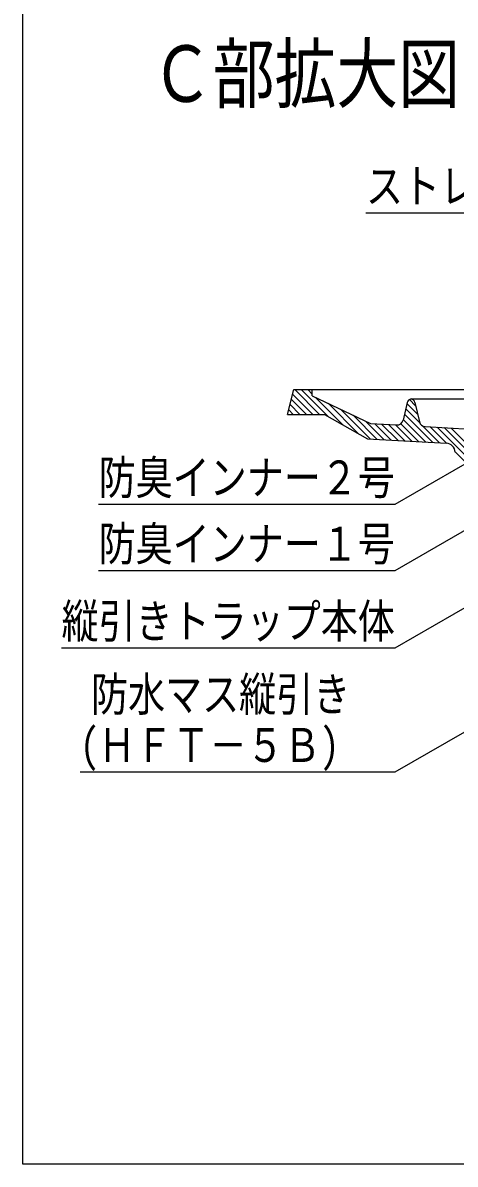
# Model space of a CAD drawing. Units: millimetres, scale not verified. Extents: x -1365 to 1365, y -930 to 870.
# Drawn here: x -1365 to -1085, y -930 to -191 of the extents above; entities that cross this region are included whole.
import ezdxf
from ezdxf.enums import TextEntityAlignment as Align

# ---------------------------------------------------------------- set-up
doc = ezdxf.new("R2010")
doc.units = ezdxf.units.MM
doc.header["$LTSCALE"] = 10
for name, color, linetype in [('0-7_枠細線', 5, 'Continuous'), ('0-8_枠中線', 5, 'Continuous'), ('0-E_極細4', 6, 'Continuous'), ('1-1_寸法4', 7, 'Continuous')]:
    doc.layers.add(name, color=color, linetype=linetype)
doc.styles.add('ＭＳ ゴシック', font='')
doc.styles.get('ＭＳ ゴシック').set_extended_font_data('MS Gothic')

msp = doc.modelspace()

# ---------------------------------------------------------------- linework, layer by layer
at = {"layer": '0-8_枠中線'}
msp.add_lwpolyline([(-1365, -930), (-1365, 870), (1365, 870), (1365, -930)], close=True, dxfattribs=at)
at = {"layer": '0-E_極細4'}
for p, q in [((-1172.79, -444.26), (-1188.79, -428.26)), ((-1167.27, -445.53), (-1184.54, -428.26)), ((-1177.46, -431.11), (-1180.3, -428.26)), ((-1177.46, -428.26), (-1067.46, -428.26)), ((-1177.46, -432.24), (-1177.46, -428.26)), ((-1181.27, -444.26), (-1191.03, -434.51)), ((-1177.03, -444.26), (-1190.18, -431.11)), ((-1157.39, -451.17), (-1175.3, -433.27)), ((-1110.49, -438.67), (-1114.5, -434.67)), ((-1113.46, -434.26), (-1067.46, -434.26)), ((-1189.76, -444.26), (-1192.72, -441.3)), ((-1185.52, -444.26), (-1191.87, -437.9)), ((-1147.52, -456.8), (-1167.21, -437.11)), ((-1139.86, -460.22), (-1159.13, -440.95)), ((-1115.96, -436.61), (-1118.65, -448.08)), ((-1107.8, -449.85), (-1116.93, -440.73)), ((-1109.2, -444.21), (-1116.12, -437.29)), ((-1110.97, -436.61), (-1108.05, -449.11)), ((-1193.46, -444.26), (-1169.5, -444.26)), ((-1135.36, -460.47), (-1151.04, -444.79)), ((-1130.87, -460.73), (-1142.96, -448.64)), ((-1126.37, -460.98), (-1136.98, -450.37)), ((-1121.88, -461.23), (-1132.49, -450.62)), ((-1117.38, -461.48), (-1127.99, -450.87)), ((-1108.39, -461.99), (-1120.07, -450.31)), ((-1103.9, -462.24), (-1118.54, -447.6)), ((-1099.4, -462.49), (-1117.73, -444.16)), ((-1112.89, -461.73), (-1123.5, -451.12)), ((-1094.91, -462.74), (-1105.8, -451.85)), ((-1104.38, -452.2), (-1075.34, -453.82)), ((-1090.41, -462.99), (-1101.03, -452.38)), ((-1058.09, -491.08), (-1096.53, -452.64)), ((-1058.24, -486.69), (-1092.04, -452.89)), ((-1058.38, -482.3), (-1087.54, -453.14)), ((-1073.81, -479.6), (-1084.86, -468.55))]:
    msp.add_line(p, q, dxfattribs=at)
for points in [[(-1193.46, -444.26), (-1189.47, -428.26), (-1177.46, -428.26)], [(-1177.46, -432.24), (-1139.62, -450.22), (-1122.77, -451.16)], [(-1169.5, -444.26), (-1141.71, -460.12), (-1090.51, -462.99)]]:
    msp.add_lwpolyline(points, dxfattribs=at)
for centre, radius, start, end in [((-1113.04, -437.29), 3, 98.20899, 166.79893), ((-1113.9, -437.29), 3, 13.15034, 81.79101), ((-1122.55, -447.17), 4, 266.7921, 346.79893), ((-1104.16, -448.2), 4, 193.15034, 266.79209), ((-1090.85, -468.98), 6, 1.92122, 86.79209)]:
    msp.add_arc(centre, radius, start, end, dxfattribs=at)
at = {"layer": '1-1_寸法4'}
for points in [[(-978.29, -351.77), (-998.67, -313.93), (-1142.67, -313.93)], [(-996.5, -429.19), (-1123.9, -502.75), (-1315.9, -502.75)], [(-972.79, -458.45), (-1123.9, -545.69), (-1315.9, -545.69)], [(-1021.91, -536.93), (-1123.9, -595.81), (-1339.9, -595.81)], [(-1045.43, -631.01), (-1123.9, -676.05), (-1327.9, -676.05)]]:
    msp.add_lwpolyline(points, dxfattribs=at)

# ---------------------------------------------------------------- texts
at = {"layer": '0-7_枠細線', "style": 'ＭＳ ゴシック', "width": 0.8}
msp.add_text('Ｃ部拡大図', height=36.66, dxfattribs=at).set_placement((-1281.84, -252.88), align=Align.BOTTOM_LEFT)
at = {"layer": '1-1_寸法4', "style": 'ＭＳ ゴシック', "width": 0.8}
for s, p in [('ストレーナー', (-1142.67, -313.93)), ('防臭インナー２号', (-1315.9, -502.75)), ('防臭インナー１号', (-1315.9, -545.69)), ('縦引きトラップ本体', (-1339.9, -595.81)), ('防水マス縦引き', (-1320.8, -643.14)), ('(ＨＦＴ－５Ｂ)   ', (-1327.9, -676.05))]:
    msp.add_text(s, height=21.99, dxfattribs=at).set_placement(p, align=Align.BOTTOM_LEFT)

doc.saveas('drawing.dxf')
